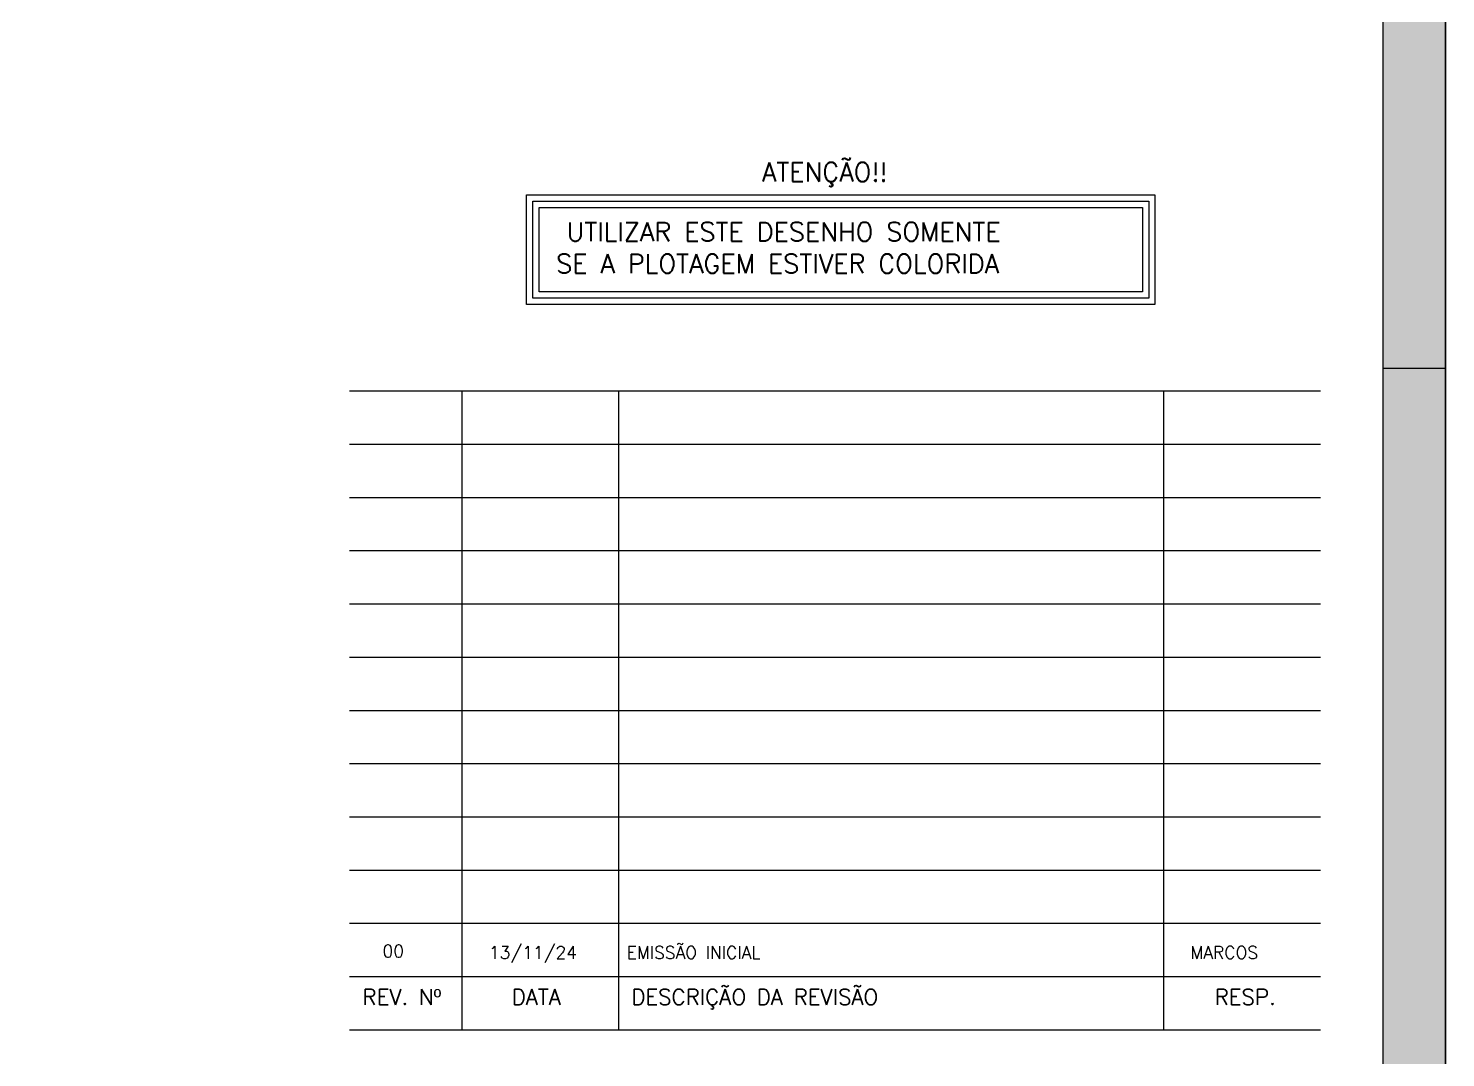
# Model space of a CAD drawing. Extents: x 187 to 6132, y 3709 to 7914.
# Drawn here: x 5000 to 6132, y 4644 to 5466 of the extents above; entities that cross this region are included whole.
import ezdxf

# ---------------------------------------------------------------- set-up
doc = ezdxf.new("R2010")
doc.units = 0
doc.header["$LTSCALE"] = 100
doc.header["$MEASUREMENT"] = 0
doc.layers.get('0').update_dxf_attribs({"color": 245, "linetype": 'CONTINUOUS'})
for name, color, linetype in [('01', 7, 'CONTINUOUS'), ('104', 7, 'CONTINUOUS'), ('16', 5, 'CONTINUOUS'), ('235', 7, 'CONTINUOUS'), ('TEX1', 7, 'CONTINUOUS')]:
    doc.layers.add(name, color=color, linetype=linetype)
doc.styles.get("Standard").update_dxf_attribs({"font": 'ROMANS.SHX'})

# ---------------------------------------------------------------- blocks, each defined once
blk = doc.blocks.new('CARIMBO_UNION', base_point=(735.032049, -4583.115153))
for p, q in [((718.532049, -4554.705153), (734.032049, -4554.705153)), ((720.332049, -4564.905153), (720.332049, -4554.705153)), ((722.832049, -4564.905153), (722.832049, -4554.705153)), ((731.532049, -4564.905153), (731.532049, -4554.705153)), ((718.532049, -4555.555153), (734.032049, -4555.555153)), ((718.532049, -4556.405153), (734.032049, -4556.405153)), ((718.532049, -4557.255153), (734.032049, -4557.255153)), ((718.532049, -4558.105153), (734.032049, -4558.105153)), ((718.532049, -4558.955153), (734.032049, -4558.955153)), ((718.532049, -4559.805153), (734.032049, -4559.805153)), ((718.532049, -4560.655153), (734.032049, -4560.655153)), ((718.532049, -4561.505153), (734.032049, -4561.505153)), ((718.532049, -4562.355153), (734.032049, -4562.355153)), ((718.532049, -4563.205153), (734.032049, -4563.205153)), ((718.532049, -4564.055153), (734.032049, -4564.055153)), ((718.532049, -4564.905153), (734.032049, -4564.905153)), ((718.532049, -4569.135153), (734.032049, -4569.135153)), ((718.532049, -4573.365153), (734.032049, -4573.365153)), ((718.532049, -4574.415153), (734.032049, -4574.415153)), ((728.432049, -4574.415153), (728.432049, -4575.465153)), ((718.532049, -4575.465153), (734.032049, -4575.465153)), ((718.532049, -4576.515153), (734.032049, -4576.515153)), ((728.432049, -4577.565153), (734.032049, -4577.565153)), ((718.532049, -4578.615153), (734.032049, -4578.615153)), ((730.032049, -4580.215153), (734.032049, -4580.215153)), ((718.532049, -4581.815153), (734.032049, -4581.815153)), ((722.032049, -4582.465153), (722.032049, -4581.815153)), ((726.032049, -4582.465153), (726.032049, -4581.815153)), ((730.032049, -4582.465153), (730.032049, -4581.815153)), ((718.532049, -4582.465153), (734.032049, -4582.465153))]:
    blk.add_line(p, q)
at = {"layer": 'TEX1'}
for s, height, p in [('REV. Nº', 0.25, (718.741573, -4564.505153)), ('DATA', 0.25, (721.123716, -4564.505153)), ('DESCRIÇÃO DA REVISÃO', 0.25, (723.032049, -4564.505153)), ('RESP.', 0.25, (732.34505, -4564.505153)), ('Empreendimento', 0.15, (718.632049, -4569.335153)), ('Nome do Empreendimento', 0.15, (718.632049, -4573.565153)), ('Endereço do Empreendimento', 0.15, (718.632049, -4574.615153)), ('Código do Empreendimento', 0.15, (728.532049, -4574.615153)), ('Disciplina', 0.15, (718.632049, -4575.665153)), ('Título do Desenho', 0.15, (718.632049, -4576.715153)), ('Fase', 0.15, (728.532049, -4576.715153)), ('Nome do Arquivo', 0.15, (728.532049, -4577.765153)), ('Folha', 0.15, (730.132049, -4578.815153)), ('Revisão', 0.15, (730.132049, -4580.415153)), ('Responsável', 0.15, (718.632049, -4582.015153)), ('Coordenador', 0.15, (722.132049, -4582.015153)), ('Desenhista', 0.15, (726.132049, -4582.015153)), ('Escala', 0.15, (730.132049, -4582.015153))]:
    blk.add_text(s, height=height, dxfattribs=at).set_placement(p)

msp = doc.modelspace()

# ---------------------------------------------------------------- linework, layer by layer
msp.add_line((6081.530458, 5194.209975), (6131.530458, 5194.209975))
for points in [[(186.530458, 3709.209975), (6131.530458, 3709.209975), (6131.530458, 7914.209975), (186.530458, 7914.209975), (186.530458, 3709.209975)], [(6081.530458, 7914.209975), (6131.530458, 7914.209975), (6131.530458, 3709.209975), (6081.530458, 3709.209975), (6081.530458, 7914.209975)], [(311.530458, 3759.209975), (6081.530458, 3759.209975), (6081.530458, 7864.209975), (311.530458, 7864.209975), (311.530458, 3759.209975)]]:
    msp.add_lwpolyline(points)
at = {"layer": '01'}
for points in [[(5397.875465, 5332.649985), (5899.492329, 5332.649985), (5899.492329, 5245.124227), (5397.875465, 5245.124227), (5397.875465, 5332.649985)], [(5402.875465, 5327.649985), (5894.492329, 5327.649985), (5894.492329, 5250.124227), (5402.875465, 5250.124227), (5402.875465, 5327.649985)], [(5407.875465, 5322.649985), (5889.492329, 5322.649985), (5889.492329, 5255.124227), (5407.875465, 5255.124227), (5407.875465, 5322.649985)]]:
    msp.add_lwpolyline(points, dxfattribs=at)
at = {"layer": '104'}
msp.add_lwpolyline([(5397.875465, 5332.649985), (5899.492329, 5332.649985), (5899.492329, 5245.124227), (5397.875465, 5245.124227), (5397.875465, 5332.649985)], dxfattribs=at)
at = {"layer": '235'}
for points in [[(6081.530458, 7914.209975), (6131.530458, 7914.209975), (6131.530458, 3709.209975)], [(6081.530458, 7914.209975), (6131.530458, 3709.209975), (6131.530458, 3709.209975)], [(6081.530458, 7914.209975), (6131.530458, 3709.209975), (6081.530458, 3709.209975)], [(6081.530458, 7914.209975), (6081.530458, 3709.209975), (6081.530458, 3709.209975)], [(6081.530458, 7914.209975), (6081.530458, 3709.209975), (6081.530458, 7914.209975)]]:
    msp.add_solid(points, dxfattribs=at)

# ---------------------------------------------------------------- block references
at = {"xscale": 50, "yscale": 50}
msp.add_blockref('CARIMBO_UNION', (6081.530458, 3755.709975), dxfattribs=at)

# ---------------------------------------------------------------- texts
for s, p in [('00', (5282.926475, 4724.108837)), ('13/11/24', (5367.827407, 4722.918317)), ('EMISSÃO INICIAL', (5477.827407, 4722.918317)), ('MARCOS', (5927.827407, 4722.918317))]:
    msp.add_text(s, height=10).set_placement(p)
at = {"layer": '16'}
for s, p in [('ATENÇÃO!!', (5585.744406, 5343.427785)), ('UTILIZAR ESTE DESENHO SOMENTE', (5429.829679, 5295.637065)), ('SE A PLOTAGEM ESTIVER COLORIDA', (5421.50404, 5270.171325))]:
    msp.add_text(s, height=15, dxfattribs=at).set_placement(p)

doc.saveas('drawing.dxf')
